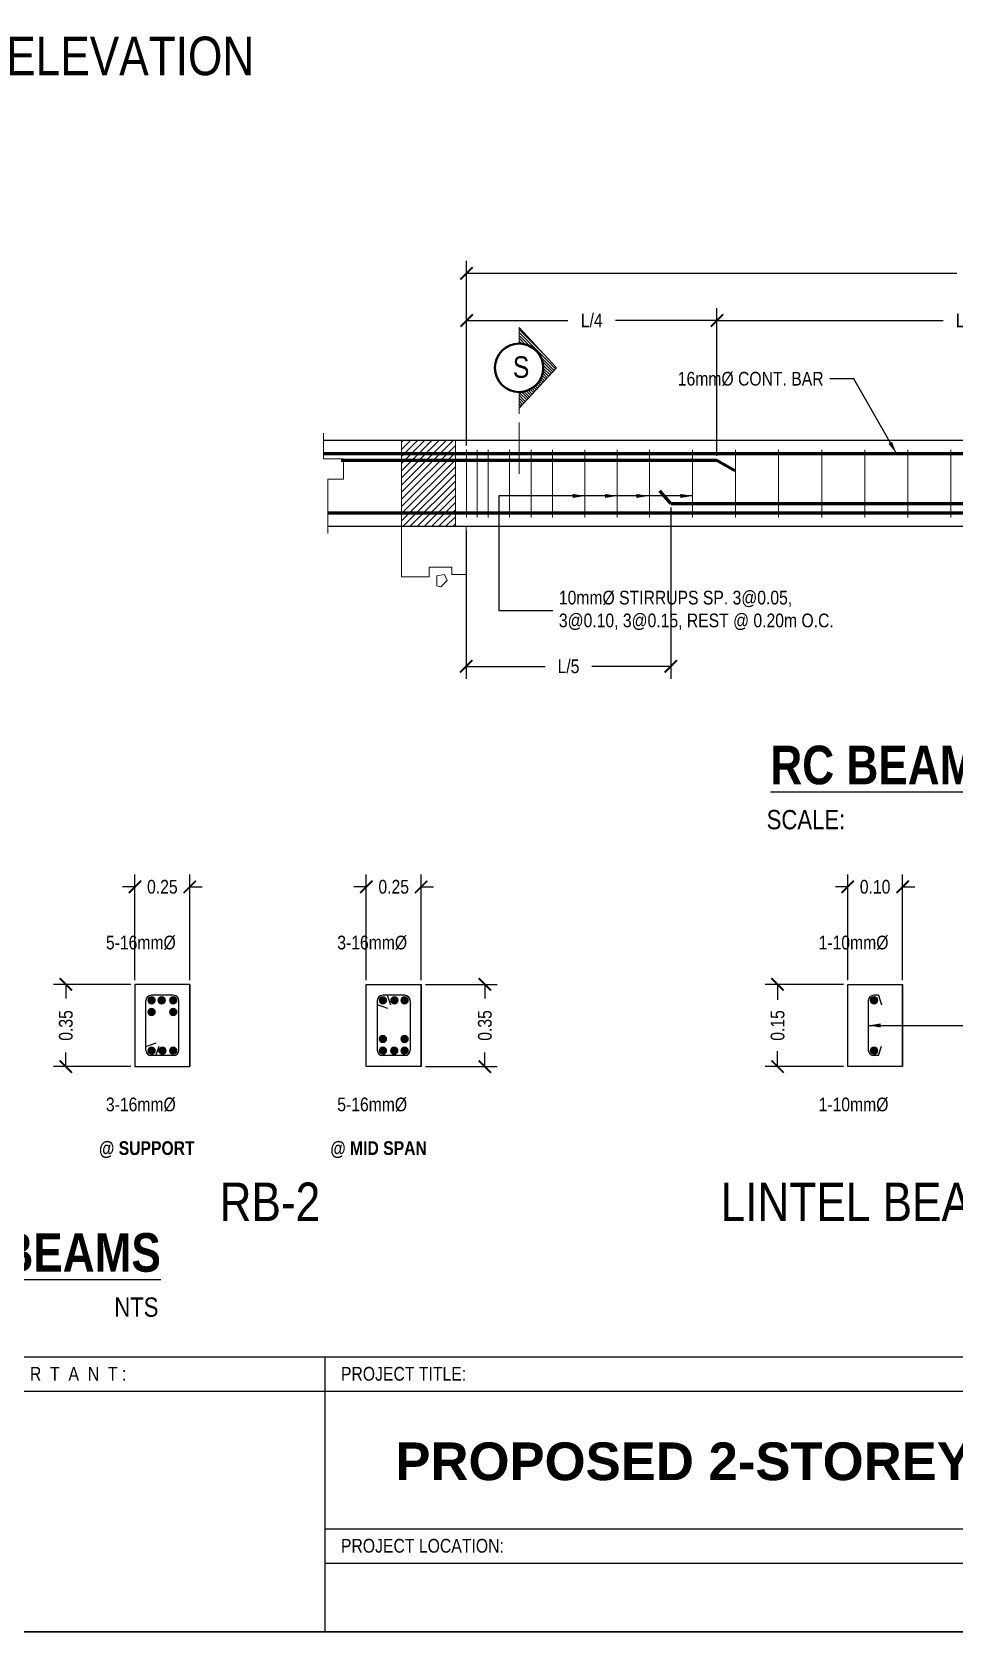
# Model space of a CAD drawing. Header units: inches. Extents: x 7263 to 14962, y 1317 to 2926.
# Drawn here: x 7363.5 to 7376.96, y 1421.63 to 1444.97 of the extents above; entities that cross this region are included whole.
import ezdxf

# ---------------------------------------------------------------- set-up
doc = ezdxf.new("R2010")
doc.units = ezdxf.units.IN
doc.header["$MEASUREMENT"] = 0
doc.linetypes.add('CENTER2', pattern=[1.125, 0.75, -0.125, 0.125, -0.125])
for name, color, linetype, lineweight in [('.13', 251, 'Continuous', 13), ('.15', 250, 'Continuous', 15), ('.18', 250, 'Continuous', 18), ('.25', 250, 'Continuous', 25), ('0.05', 250, 'Continuous', 5), ('0.13', 251, 'Continuous', 13), ('0.15', 251, 'Continuous', 15), ('0.25', 250, 'Continuous', 25), ('0.40', 250, 'Continuous', 40), ('Mtext', 251, 'Continuous', 15)]:
    doc.layers.add(name, color=color, linetype=linetype, lineweight=lineweight)
for name, color, linetype in [('Layer1', 1, 'Continuous'), ('Layer3', 3, 'Continuous'), ('Layer6', 6, 'Continuous'), ('text', 7, 'Continuous')]:
    doc.layers.add(name, color=color, linetype=linetype)
doc.styles.get("Standard").update_dxf_attribs({"font": ''})
doc.styles.get('Standard').set_extended_font_data('Tw Cen MT Condensed')
doc.dimstyles.get("Standard").update_dxf_attribs({"dimtxt": 0.2, "dimasz": 0.18, "dimexe": 0.18, "dimexo": 0.0625, "dimgap": 0.09, "dimtad": 0, "dimzin": 0, "dimdsep": 46, "dimtxsty": 'Standard', "dimblk": 'ARCHTICK', "dimcen": 0.09, "dimclrd": 8, "dimclre": 8, "dimclrt": 2, "dimadec": 0, "dimazin": 0, "dimtfac": 1, "dimtofl": 0, "dimtmove": 0, "dimatfit": 3, "dimfxl": 1, "dimtolj": 1, "dimtzin": 0, "dimarcsym": 0})

# ---------------------------------------------------------------- blocks, each defined once
blk = doc.blocks.new('_ArchTick')
at = {"color": 0, "linetype": 'ByBlock', "const_width": 0.15}
blk.add_lwpolyline([(-0.5, -0.5), (0.5, 0.5)], dxfattribs=at)
blk = doc.blocks.new('*D199')
at = {"layer": 'Defpoints', "color": 0, "transparency": 16777216}
for p in [(7384.426, 1441.448), (7369.834, 1438.873), (7384.426, 1438.873)]:
    blk.add_point(p, dxfattribs=at)
at = {"layer": 'Layer6', "color": 8, "lineweight": -2, "transparency": 16777216}
for p, q in [((7369.834, 1438.935), (7369.834, 1441.628)), ((7384.426, 1438.935), (7384.426, 1441.628)), ((7369.834, 1441.448), (7376.983, 1441.448)), ((7384.426, 1441.448), (7377.277, 1441.448))]:
    blk.add_line(p, q, dxfattribs=at)
at = {"layer": 'Layer6', "color": 8, "lineweight": -2, "transparency": 16777216, "xscale": 0.18, "yscale": 0.18, "zscale": 0.18, "rotation": 180}
blk.add_blockref('_ArchTick', (7369.834, 1441.448), dxfattribs=at)
at = {"layer": 'Layer6', "color": 8, "lineweight": -2, "transparency": 16777216, "xscale": 0.18, "yscale": 0.18, "zscale": 0.18}
blk.add_blockref('_ArchTick', (7384.426, 1441.448), dxfattribs=at)
at = {"layer": 'Layer6', "color": 2, "transparency": 16777216, "insert": (7377.13, 1441.448), "char_height": 0.2, "attachment_point": 5}
blk.add_mtext('\\A1;L', dxfattribs=at)
blk = doc.blocks.new('*D200')
at = {"layer": 'Defpoints', "color": 0, "transparency": 16777216}
for p in [(7373.486, 1440.758), (7369.834, 1438.873), (7373.486, 1438.72)]:
    blk.add_point(p, dxfattribs=at)
at = {"layer": 'Layer6', "color": 8, "lineweight": -2, "transparency": 16777216}
for p, q in [((7369.834, 1438.935), (7369.834, 1440.938)), ((7373.486, 1438.783), (7373.486, 1440.938)), ((7369.834, 1440.758), (7371.313, 1440.758)), ((7373.486, 1440.758), (7372.007, 1440.758))]:
    blk.add_line(p, q, dxfattribs=at)
at = {"layer": 'Layer6', "color": 8, "lineweight": -2, "transparency": 16777216, "xscale": 0.18, "yscale": 0.18, "zscale": 0.18, "rotation": 180}
blk.add_blockref('_ArchTick', (7369.834, 1440.758), dxfattribs=at)
at = {"layer": 'Layer6', "color": 8, "lineweight": -2, "transparency": 16777216, "xscale": 0.18, "yscale": 0.18, "zscale": 0.18}
blk.add_blockref('_ArchTick', (7373.486, 1440.758), dxfattribs=at)
at = {"layer": 'Layer6', "color": 2, "transparency": 16777216, "insert": (7371.66, 1440.758), "char_height": 0.2, "attachment_point": 5}
blk.add_mtext('\\A1;L/4', dxfattribs=at)
blk = doc.blocks.new('*D202')
at = {"layer": 'Defpoints', "color": 0, "transparency": 16777216}
for p in [(7373.486, 1440.758), (7373.486, 1438.72), (7380.774, 1438.72)]:
    blk.add_point(p, dxfattribs=at)
at = {"layer": 'Layer6', "color": 8, "lineweight": -2, "transparency": 16777216}
for p, q in [((7373.486, 1438.783), (7373.486, 1440.938)), ((7380.774, 1438.783), (7380.774, 1440.938)), ((7373.486, 1440.758), (7376.787, 1440.758)), ((7380.774, 1440.758), (7377.472, 1440.758))]:
    blk.add_line(p, q, dxfattribs=at)
at = {"layer": 'Layer6', "color": 8, "lineweight": -2, "transparency": 16777216, "xscale": 0.18, "yscale": 0.18, "zscale": 0.18, "rotation": 180}
blk.add_blockref('_ArchTick', (7373.486, 1440.758), dxfattribs=at)
at = {"layer": 'Layer6', "color": 8, "lineweight": -2, "transparency": 16777216, "xscale": 0.18, "yscale": 0.18, "zscale": 0.18}
blk.add_blockref('_ArchTick', (7380.774, 1440.758), dxfattribs=at)
at = {"layer": 'Layer6', "color": 2, "transparency": 16777216, "insert": (7377.13, 1440.758), "char_height": 0.2, "attachment_point": 5}
blk.add_mtext('\\A1;L/2', dxfattribs=at)
blk = doc.blocks.new('*D203')
at = {"layer": 'Defpoints', "color": 0, "transparency": 16777216}
for p in [(7372.814, 1438.09), (7369.828, 1437.757), (7372.814, 1435.712)]:
    blk.add_point(p, dxfattribs=at)
at = {"layer": 'Layer6', "color": 8, "lineweight": -2, "transparency": 16777216}
for p, q in [((7372.814, 1438.028), (7372.814, 1435.532)), ((7369.828, 1437.694), (7369.828, 1435.532)), ((7369.828, 1435.712), (7370.979, 1435.712)), ((7372.814, 1435.712), (7371.664, 1435.712))]:
    blk.add_line(p, q, dxfattribs=at)
at = {"layer": 'Layer6', "color": 8, "lineweight": -2, "transparency": 16777216, "xscale": 0.18, "yscale": 0.18, "zscale": 0.18, "rotation": 180}
blk.add_blockref('_ArchTick', (7369.828, 1435.712), dxfattribs=at)
at = {"layer": 'Layer6', "color": 8, "lineweight": -2, "transparency": 16777216, "xscale": 0.18, "yscale": 0.18, "zscale": 0.18}
blk.add_blockref('_ArchTick', (7372.814, 1435.712), dxfattribs=at)
at = {"layer": 'Layer6', "color": 2, "transparency": 16777216, "insert": (7371.321, 1435.712), "char_height": 0.2, "attachment_point": 5}
blk.add_mtext('\\A1;L/5', dxfattribs=at)
blk = doc.blocks.new('*D213')
at = {"layer": 'Defpoints', "color": 0, "transparency": 16777216}
for p in [(7365.798, 1432.496), (7364.998, 1431.074), (7365.798, 1431.074)]:
    blk.add_point(p, dxfattribs=at)
at = {"layer": 'Layer6', "color": 8, "lineweight": -2, "transparency": 16777216}
for p, q in [((7364.998, 1431.136), (7364.998, 1432.676)), ((7365.798, 1431.136), (7365.798, 1432.676)), ((7364.998, 1432.496), (7364.818, 1432.496)), ((7365.798, 1432.496), (7365.978, 1432.496))]:
    blk.add_line(p, q, dxfattribs=at)
at = {"layer": 'Layer6', "color": 8, "lineweight": -2, "transparency": 16777216, "xscale": 0.18, "yscale": 0.18, "zscale": 0.18}
blk.add_blockref('_ArchTick', (7364.998, 1432.496), dxfattribs=at)
at = {"layer": 'Layer6', "color": 8, "lineweight": -2, "transparency": 16777216, "xscale": 0.18, "yscale": 0.18, "zscale": 0.18, "rotation": 180}
blk.add_blockref('_ArchTick', (7365.798, 1432.496), dxfattribs=at)
at = {"layer": 'Layer6', "color": 2, "transparency": 16777216, "insert": (7365.398, 1432.496), "char_height": 0.2, "attachment_point": 5}
blk.add_mtext('\\A1;0.25', dxfattribs=at)
blk = doc.blocks.new('*D214')
at = {"layer": 'Defpoints', "color": 0, "transparency": 16777216}
for p in [(7364.998, 1431.074), (7363.991, 1429.874), (7364.998, 1429.874)]:
    blk.add_point(p, dxfattribs=at)
at = {"layer": 'Layer6', "color": 8, "lineweight": -2, "transparency": 16777216}
for p, q in [((7364.936, 1431.074), (7363.811, 1431.074)), ((7363.991, 1431.074), (7363.991, 1430.868)), ((7364.936, 1429.874), (7363.811, 1429.874)), ((7363.991, 1429.874), (7363.991, 1430.079))]:
    blk.add_line(p, q, dxfattribs=at)
at = {"layer": 'Layer6', "color": 8, "lineweight": -2, "transparency": 16777216, "xscale": 0.18, "yscale": 0.18, "zscale": 0.18}
for p, rotation in [((7363.991, 1431.074), 90), ((7363.991, 1429.874), 270)]:
    blk.add_blockref('_ArchTick', p, dxfattribs=dict(at, rotation=rotation))
at = {"layer": 'Layer6', "color": 2, "transparency": 16777216, "insert": (7363.991, 1430.474), "char_height": 0.2, "attachment_point": 5, "rotation": 90}
blk.add_mtext('\\A1;0.35', dxfattribs=at)
blk = doc.blocks.new('*D215')
at = {"layer": 'Defpoints', "color": 0, "transparency": 16777216}
for p in [(7369.172, 1431.074), (7369.172, 1429.874), (7370.102, 1429.874)]:
    blk.add_point(p, dxfattribs=at)
at = {"layer": 'Layer6', "color": 8, "lineweight": -2, "transparency": 16777216}
for p, q in [((7369.235, 1431.074), (7370.282, 1431.074)), ((7370.102, 1431.074), (7370.102, 1430.868)), ((7369.235, 1429.874), (7370.282, 1429.874)), ((7370.102, 1429.874), (7370.102, 1430.079))]:
    blk.add_line(p, q, dxfattribs=at)
at = {"layer": 'Layer6', "color": 8, "lineweight": -2, "transparency": 16777216, "xscale": 0.18, "yscale": 0.18, "zscale": 0.18}
for p, rotation in [((7370.102, 1431.074), 90), ((7370.102, 1429.874), 270)]:
    blk.add_blockref('_ArchTick', p, dxfattribs=dict(at, rotation=rotation))
at = {"layer": 'Layer6', "color": 2, "transparency": 16777216, "insert": (7370.102, 1430.474), "char_height": 0.2, "attachment_point": 5, "rotation": 90}
blk.add_mtext('\\A1;0.35', dxfattribs=at)
blk = doc.blocks.new('*D216')
at = {"layer": 'Defpoints', "color": 0, "transparency": 16777216}
for p in [(7369.172, 1432.496), (7368.372, 1431.074), (7369.172, 1431.074)]:
    blk.add_point(p, dxfattribs=at)
at = {"layer": 'Layer6', "color": 8, "lineweight": -2, "transparency": 16777216}
for p, q in [((7368.372, 1431.136), (7368.372, 1432.676)), ((7369.172, 1431.136), (7369.172, 1432.676)), ((7368.372, 1432.496), (7368.192, 1432.496)), ((7369.172, 1432.496), (7369.352, 1432.496))]:
    blk.add_line(p, q, dxfattribs=at)
at = {"layer": 'Layer6', "color": 8, "lineweight": -2, "transparency": 16777216, "xscale": 0.18, "yscale": 0.18, "zscale": 0.18}
blk.add_blockref('_ArchTick', (7368.372, 1432.496), dxfattribs=at)
at = {"layer": 'Layer6', "color": 8, "lineweight": -2, "transparency": 16777216, "xscale": 0.18, "yscale": 0.18, "zscale": 0.18, "rotation": 180}
blk.add_blockref('_ArchTick', (7369.172, 1432.496), dxfattribs=at)
at = {"layer": 'Layer6', "color": 2, "transparency": 16777216, "insert": (7368.772, 1432.496), "char_height": 0.2, "attachment_point": 5}
blk.add_mtext('\\A1;0.25', dxfattribs=at)
blk = doc.blocks.new('*D230')
at = {"layer": 'Defpoints', "color": 0, "transparency": 16777216}
for p in [(7376.193, 1432.496), (7375.393, 1431.074), (7376.193, 1431.074)]:
    blk.add_point(p, dxfattribs=at)
at = {"layer": 'Layer6', "color": 8, "lineweight": -2, "transparency": 16777216}
for p, q in [((7375.393, 1431.136), (7375.393, 1432.676)), ((7376.193, 1431.136), (7376.193, 1432.676)), ((7375.393, 1432.496), (7375.213, 1432.496)), ((7376.193, 1432.496), (7376.373, 1432.496))]:
    blk.add_line(p, q, dxfattribs=at)
at = {"layer": 'Layer6', "color": 8, "lineweight": -2, "transparency": 16777216, "xscale": 0.18, "yscale": 0.18, "zscale": 0.18}
blk.add_blockref('_ArchTick', (7375.393, 1432.496), dxfattribs=at)
at = {"layer": 'Layer6', "color": 8, "lineweight": -2, "transparency": 16777216, "xscale": 0.18, "yscale": 0.18, "zscale": 0.18, "rotation": 180}
blk.add_blockref('_ArchTick', (7376.193, 1432.496), dxfattribs=at)
at = {"layer": 'Layer6', "color": 2, "transparency": 16777216, "insert": (7375.793, 1432.496), "char_height": 0.2, "attachment_point": 5}
blk.add_mtext('\\A1;0.10', dxfattribs=at)
blk = doc.blocks.new('*D231')
at = {"layer": 'Defpoints', "color": 0, "transparency": 16777216}
for p in [(7375.393, 1431.074), (7374.371, 1429.874), (7375.393, 1429.874)]:
    blk.add_point(p, dxfattribs=at)
at = {"layer": 'Layer6', "color": 8, "lineweight": -2, "transparency": 16777216}
for p, q in [((7375.33, 1431.074), (7374.191, 1431.074)), ((7374.371, 1431.074), (7374.371, 1430.849)), ((7375.33, 1429.874), (7374.191, 1429.874)), ((7374.371, 1429.874), (7374.371, 1430.098))]:
    blk.add_line(p, q, dxfattribs=at)
at = {"layer": 'Layer6', "color": 8, "lineweight": -2, "transparency": 16777216, "xscale": 0.18, "yscale": 0.18, "zscale": 0.18}
for p, rotation in [((7374.371, 1431.074), 90), ((7374.371, 1429.874), 270)]:
    blk.add_blockref('_ArchTick', p, dxfattribs=dict(at, rotation=rotation))
at = {"layer": 'Layer6', "color": 2, "transparency": 16777216, "insert": (7374.371, 1430.474), "char_height": 0.2, "attachment_point": 5, "rotation": 90}
blk.add_mtext('\\A1;0.15', dxfattribs=at)

msp = doc.modelspace()

# ---------------------------------------------------------------- hatches: boundary and pattern name
at = {"layer": '.13'}
h = msp.add_hatch(dxfattribs=at)
h.set_pattern_fill('ANSI31', color=0, scale=0.235446, angle=-90, style=0)
h.set_pattern_definition([(315, (8789.689007, 1654.50785), (0.02081066516, 0.02081066516), [])])
edge = h.paths.add_edge_path()
edge.add_line((7370.601, 1439.715), (7370.601, 1439.479))
edge.add_line((7370.601, 1439.479), (7371.146, 1440.068))
edge.add_line((7371.146, 1440.068), (7370.601, 1440.656))
edge.add_line((7370.601, 1440.656), (7370.601, 1440.421))
edge.add_arc((7370.601, 1440.068), 0.353, -90, 90, ccw=False)
at = {"layer": '0.05'}
h = msp.add_hatch(dxfattribs=at)
h.set_pattern_fill('ANSI31', color=0, scale=0.1, style=0)
h.set_pattern_definition([(45, (7343.617085, 3152.97491), (-0.008838834765, 0.008838834765), [])])
h.paths.add_polyline_path([(7365.284, 1430.841, 1), (7365.197, 1430.841, 1)])
h = msp.add_hatch(dxfattribs=at)
h.set_pattern_fill('ANSI31', color=0, scale=0.1, style=0)
h.set_pattern_definition([(45, (7343.76369, 3152.97491), (-0.008838834765, 0.008838834765), [])])
h.paths.add_polyline_path([(7365.43, 1430.841, 1), (7365.344, 1430.841, 1)])
h = msp.add_hatch(dxfattribs=at)
h.set_pattern_fill('ANSI31', color=0, scale=0.1, style=0)
h.set_pattern_definition([(45, (7343.697085, 3152.97491), (-0.008838834765, 0.008838834765), [])])
h.paths.add_polyline_path([(7365.513, 1430.841, -1), (7365.599, 1430.841, -1)])
h = msp.add_hatch(dxfattribs=at)
h.set_pattern_fill('ANSI31', color=0, scale=0.1, style=0)
h.set_pattern_definition([(45, (7346.991114, 3153.37491), (-0.008838834765, 0.008838834765), [])])
h.paths.add_polyline_path([(7368.658, 1430.841, 1), (7368.571, 1430.841, 1)])
h = msp.add_hatch(dxfattribs=at)
h.set_pattern_fill('ANSI31', color=0, scale=0.1, style=0)
h.set_pattern_definition([(45, (7346.923683, 3153.37491), (-0.008838834765, 0.008838834765), [])])
h.paths.add_polyline_path([(7368.739, 1430.841, -1), (7368.826, 1430.841, -1)])
h = msp.add_hatch(dxfattribs=at)
h.set_pattern_fill('ANSI31', color=0, scale=0.1, style=0)
h.set_pattern_definition([(45, (7347.071114, 3153.37491), (-0.008838834765, 0.008838834765), [])])
h.paths.add_polyline_path([(7368.887, 1430.841, -1), (7368.973, 1430.841, -1)])
h = msp.add_hatch(dxfattribs=at)
h.set_pattern_fill('ANSI31', color=0, scale=0.1, style=0)
h.set_pattern_definition([(45, (7354.153316, 3153.37491), (-0.008838834765, 0.008838834765), [])])
h.paths.add_polyline_path([(7375.82, 1430.841, 1), (7375.733, 1430.841, 1)])
h = msp.add_hatch(dxfattribs=at)
h.set_pattern_fill('ANSI31', color=0, scale=0.1, style=0)
h.set_pattern_definition([(45, (7343.617085, 3152.803822), (-0.008838834765, 0.008838834765), [])])
h.paths.add_polyline_path([(7365.284, 1430.67, 1), (7365.197, 1430.67, 1)])
h = msp.add_hatch(dxfattribs=at)
h.set_pattern_fill('ANSI31', color=0, scale=0.1, style=0)
h.set_pattern_definition([(45, (7343.697085, 3152.803822), (-0.008838834765, 0.008838834765), [])])
h.paths.add_polyline_path([(7365.513, 1430.67, -1), (7365.599, 1430.67, -1)])
h = msp.add_hatch(dxfattribs=at)
h.set_pattern_fill('ANSI31', color=0, scale=0.1, style=0)
h.set_pattern_definition([(45, (7343.617085, 3153.37491), (-0.008838834765, 0.008838834765), [])])
h.paths.add_polyline_path([(7365.284, 1430.106, -1), (7365.197, 1430.106, -1)])
h = msp.add_hatch(dxfattribs=at)
h.set_pattern_fill('ANSI31', color=0, scale=0.1, style=0)
h.set_pattern_definition([(45, (7343.539786, 3153.37491), (-0.008838834765, 0.008838834765), [])])
h.paths.add_polyline_path([(7365.355, 1430.106, 1), (7365.442, 1430.106, 1)])
h = msp.add_hatch(dxfattribs=at)
h.set_pattern_fill('ANSI31', color=0, scale=0.1, style=0)
h.set_pattern_definition([(45, (7343.697085, 3153.37491), (-0.008838834765, 0.008838834765), [])])
h.paths.add_polyline_path([(7365.513, 1430.106, 1), (7365.599, 1430.106, 1)])
h = msp.add_hatch(dxfattribs=at)
h.set_pattern_fill('ANSI31', color=0, scale=0.1, style=0)
h.set_pattern_definition([(45, (7346.991114, 3152.703822), (-0.008838834765, 0.008838834765), [])])
h.paths.add_polyline_path([(7368.658, 1430.277, -1), (7368.571, 1430.277, -1)])
h = msp.add_hatch(dxfattribs=at)
h.set_pattern_fill('ANSI31', color=0, scale=0.1, style=0)
h.set_pattern_definition([(45, (7346.991114, 3152.97491), (-0.008838834765, 0.008838834765), [])])
h.paths.add_polyline_path([(7368.658, 1430.106, -1), (7368.571, 1430.106, -1)])
h = msp.add_hatch(dxfattribs=at)
h.set_pattern_fill('ANSI31', color=0, scale=0.1, style=0)
h.set_pattern_definition([(45, (7346.920516, 3152.97491), (-0.008838834765, 0.008838834765), [])])
h.paths.add_polyline_path([(7368.736, 1430.106, 1), (7368.823, 1430.106, 1)])
h = msp.add_hatch(dxfattribs=at)
h.set_pattern_fill('ANSI31', color=0, scale=0.1, style=0)
h.set_pattern_definition([(45, (7347.071114, 3152.703822), (-0.008838834765, 0.008838834765), [])])
h.paths.add_polyline_path([(7368.887, 1430.277, 1), (7368.973, 1430.277, 1)])
h = msp.add_hatch(dxfattribs=at)
h.set_pattern_fill('ANSI31', color=0, scale=0.1, style=0)
h.set_pattern_definition([(45, (7347.071114, 3152.97491), (-0.008838834765, 0.008838834765), [])])
h.paths.add_polyline_path([(7368.887, 1430.106, 1), (7368.973, 1430.106, 1)])
h = msp.add_hatch(dxfattribs=at)
h.set_pattern_fill('ANSI31', color=0, scale=0.1, style=0)
h.set_pattern_definition([(45, (7354.153316, 3152.97491), (-0.008838834765, 0.008838834765), [])])
h.paths.add_polyline_path([(7375.82, 1430.106, -1), (7375.733, 1430.106, -1)])
at = {"layer": '0.13', "ltscale": 0.5}
h = msp.add_hatch(dxfattribs=at)
h.set_pattern_fill('ANSI31', color=0, scale=0.588614, style=0)
h.set_pattern_definition([(45, (7106.89103, 2271.62788), (-0.052026663, 0.052026663), [])])
h.paths.add_polyline_path([(7369.671, 1438.877), (7368.886, 1438.877), (7368.886, 1437.95), (7369.671, 1437.95)])
h.paths.add_polyline_path([(7369.671, 1438.975), (7368.886, 1438.975), (7368.886, 1438.877), (7369.671, 1438.877)])
h.paths.add_polyline_path([(7369.671, 1439.012), (7368.886, 1439.012), (7368.886, 1438.975), (7369.671, 1438.975)])
h.paths.add_polyline_path([(7369.671, 1437.95), (7368.886, 1437.95), (7368.886, 1437.757), (7369.671, 1437.757)])

# ---------------------------------------------------------------- linework, layer by layer
at = {"layer": '.13', "color": 0}
msp.add_lwpolyline([(7369.403, 1436.889), (7369.399, 1437.035), (7369.514, 1437.052), (7369.551, 1436.963), (7369.459, 1436.872), (7369.403, 1436.889)], dxfattribs=at)
at = {"layer": '.15', "color": 0}
msp.add_line((7370.601, 1439.479), (7370.601, 1439.715), dxfattribs=at)
at = {"layer": '.15', "color": 0, "linetype": 'CENTER2'}
msp.add_line((7370.601, 1438.522), (7370.601, 1439.479), dxfattribs=at)
at = {"layer": '.18', "color": 0}
for p, q in [((7370.601, 1440.421), (7370.601, 1440.656)), ((7370.601, 1439.715), (7370.601, 1439.479))]:
    msp.add_line(p, q, dxfattribs=at)
at = {"layer": '.25', "color": 0}
for q in [(7370.601, 1440.656), (7370.601, 1439.479)]:
    msp.add_line((7371.146, 1440.068), q, dxfattribs=at)
at = {"layer": '.25', "color": 0, "ltscale": 0.5}
for p, q in [((7367.748, 1439.012), (7386.584, 1439.012)), ((7367.809, 1437.757), (7386.645, 1437.757)), ((7369.279, 1437.757), (7384.975, 1437.757))]:
    msp.add_line(p, q, dxfattribs=at)
at = {"layer": '.25', "color": 0, "lineweight": 30}
for centre in [(7365.24, 1430.841), (7365.387, 1430.841), (7365.556, 1430.841), (7368.614, 1430.841), (7368.783, 1430.841), (7368.93, 1430.841), (7375.777, 1430.841), (7365.24, 1430.67), (7365.556, 1430.67), (7365.24, 1430.106), (7365.399, 1430.106), (7365.556, 1430.106), (7368.614, 1430.277), (7368.614, 1430.106), (7368.779, 1430.106), (7368.93, 1430.277), (7368.93, 1430.106), (7375.777, 1430.106)]:
    msp.add_circle(centre, 0.05, dxfattribs=at)
at = {"layer": '0.15', "color": 0, "ltscale": 0.5}
for p, q in [((7367.748, 1439.113), (7367.748, 1438.742)), ((7367.748, 1438.742), (7368.039, 1438.742)), ((7368.039, 1438.742), (7368.039, 1438.442)), ((7368.039, 1438.442), (7367.809, 1438.442)), ((7367.809, 1438.442), (7367.809, 1437.653)), ((7369.29, 1437.018), (7369.29, 1437.16)), ((7369.29, 1437.16), (7369.622, 1437.16)), ((7369.622, 1437.16), (7369.622, 1437.053)), ((7368.886, 1437.018), (7369.29, 1437.018)), ((7369.622, 1437.053), (7369.828, 1437.053))]:
    msp.add_line(p, q, dxfattribs=at)
msp.add_lwpolyline([(7368.886, 1439.012), (7369.671, 1439.012), (7369.671, 1437.757), (7368.886, 1437.757)], close=True, dxfattribs=at)
at = {"layer": '0.25', "color": 0}
for p, q in [((7365.798, 1431.074), (7365.798, 1429.874)), ((7369.172, 1429.874), (7369.172, 1431.074)), ((7376.193, 1429.874), (7376.193, 1431.074)), ((7365.158, 1430.114), (7365.158, 1430.834)), ((7365.558, 1430.914), (7365.238, 1430.914)), ((7365.638, 1430.114), (7365.638, 1430.834)), ((7368.532, 1430.834), (7368.532, 1430.114)), ((7368.932, 1430.914), (7368.612, 1430.914)), ((7368.677, 1430.914), (7368.726, 1430.776)), ((7369.012, 1430.834), (7369.012, 1430.114)), ((7375.694, 1430.834), (7375.694, 1430.114)), ((7375.84, 1430.914), (7375.774, 1430.914)), ((7375.84, 1430.914), (7375.888, 1430.776)), ((7368.532, 1430.78), (7368.68, 1430.728)), ((7365.158, 1430.167), (7365.306, 1430.219)), ((7365.303, 1430.034), (7365.352, 1430.172)), ((7375.84, 1430.034), (7375.888, 1430.172)), ((7365.558, 1430.034), (7365.238, 1430.034)), ((7368.932, 1430.034), (7368.612, 1430.034)), ((7375.84, 1430.034), (7375.774, 1430.034))]:
    msp.add_line(p, q, dxfattribs=at)
for points in [[(7364.998, 1429.874), (7365.798, 1429.874), (7365.798, 1431.074), (7364.998, 1431.074)], [(7368.372, 1431.074), (7369.172, 1431.074), (7369.172, 1429.874), (7368.372, 1429.874)], [(7375.393, 1431.074), (7376.193, 1431.074), (7376.193, 1429.874), (7375.393, 1429.874)]]:
    msp.add_lwpolyline(points, close=True, dxfattribs=at)
for centre, start, end in [((7365.238, 1430.834), 90, 180), ((7365.558, 1430.834), 0, 90), ((7368.612, 1430.834), 90, 180), ((7368.932, 1430.834), 0, 90), ((7375.774, 1430.834), 90, 180), ((7365.238, 1430.114), 180, 270), ((7365.558, 1430.114), 270, 0), ((7368.612, 1430.114), 180, 270), ((7368.932, 1430.114), 270, 0), ((7375.774, 1430.114), 180, 270)]:
    msp.add_arc(centre, 0.08, start, end, dxfattribs=at)
at = {"layer": '0.40', "color": 0}
msp.add_circle((7370.601, 1440.068), 0.353, dxfattribs=at)
at = {"layer": 'Layer1', "color": 0, "linetype": 'ByBlock', "lineweight": 18, "ltscale": 0.5}
for p, q in [((7369.671, 1439.012), (7368.886, 1439.012)), ((7369.834, 1437.885), (7369.834, 1438.873)), ((7369.991, 1437.885), (7369.991, 1438.873)), ((7370.148, 1437.885), (7370.148, 1438.873)), ((7370.462, 1437.885), (7370.462, 1438.873)), ((7370.776, 1437.885), (7370.776, 1438.873)), ((7371.09, 1437.885), (7371.09, 1438.873)), ((7371.561, 1437.885), (7371.561, 1438.873)), ((7372.032, 1437.885), (7372.032, 1438.873)), ((7372.503, 1437.885), (7372.503, 1438.873)), ((7373.13, 1437.885), (7373.13, 1438.873)), ((7373.758, 1437.885), (7373.758, 1438.873)), ((7374.386, 1437.885), (7374.386, 1438.873)), ((7375.014, 1437.885), (7375.014, 1438.873)), ((7375.642, 1437.885), (7375.642, 1438.873)), ((7376.27, 1437.885), (7376.27, 1438.873)), ((7376.898, 1437.885), (7376.898, 1438.873)), ((7368.886, 1437.757), (7369.671, 1437.757)), ((7368.886, 1437.757), (7368.886, 1437.018)), ((7369.828, 1437.757), (7369.828, 1437.053))]:
    msp.add_line(p, q, dxfattribs=at)
at = {"layer": 'Layer1', "color": 0, "linetype": 'ByBlock', "lineweight": 60, "ltscale": 0.5}
for p, q in [((7367.748, 1438.818), (7386.584, 1438.818)), ((7368.008, 1438.72), (7373.486, 1438.72)), ((7373.486, 1438.72), (7373.749, 1438.571)), ((7372.814, 1438.09), (7372.655, 1438.272)), ((7372.814, 1438.09), (7381.496, 1438.09)), ((7367.809, 1437.95), (7386.645, 1437.95))]:
    msp.add_line(p, q, dxfattribs=at)
at = {"layer": 'Layer3'}
for p, q in [((7367.767, 1425.642), (7367.767, 1421.626)), ((7343.212, 1425.14), (7413.187, 1425.14)), ((7367.767, 1423.132), (7395.302, 1423.132)), ((7367.767, 1422.63), (7395.302, 1422.63))]:
    msp.add_line(p, q, dxfattribs=at)
at = {"layer": 'Layer6'}
for p, q in [((7343.212, 1425.642), (7413.187, 1425.642)), ((7343.212, 1421.626), (7413.187, 1421.626))]:
    msp.add_line(p, q, dxfattribs=at)
msp.add_lwpolyline([(7413.187, 1421.626), (7343.212, 1421.626), (7343.212, 1467.606), (7413.187, 1467.606)], close=True, dxfattribs=at)

# ---------------------------------------------------------------- texts
at = {"layer": 'Layer3', "char_height": 0.5625, "attachment_point": 1}
for s, heights, insert in [('\\pi6.82146;{\\fArial Narrow|b0|i0|c0|p34;ELEVATION}', [0], (7356.3, 1444.899)), ('\\pi5.6462;{\\fArial Narrow|b1|i0|c0|p34;\\LRC BEAM DETAILS\\P\\pi5.59258;\\fArial Narrow|b0|i0|c0|p34;\\H0.5x;\\lSCALE:                                               NTS}', [0], (7368.619, 1434.555)), ('\\pi7.88545;{\\fArial Narrow|b0|i0|c0|p34;RB-2}', [0.565], (7358.347, 1428.182)), ('\\pi6.52985;{\\fArial Narrow|b0|i0|c0|p34;LINTEL BEAM}', [0.565], (7367.009, 1428.182)), ('\\pi5.04341;{\\fArial Narrow|b1|i0|c0|p34;\\LSCHEDULE OF BEAMS\\P\\pi5.05502;\\fArial Narrow|b0|i0|c0|p34;\\H0.5x;\\lSCALE:                                                           NTS}', [0], (7353.211, 1427.444))]:
    msp.add_mtext_dynamic_manual_height_columns(s, width=17.1549, gutter_width=1, heights=heights, dxfattribs=dict(at, insert=insert))
at = {"layer": 'Layer6', "color": 2, "char_height": 0.2}
for s, insert, attachment_point in [('16mm%%C CONT. BAR', (7375.041, 1439.905), 6), ('10mm%%C STIRRUPS SP. 3@0.05,\\P3@0.10, 3@0.15, REST @ 0.20m O.C.', (7371.181, 1436.529), 4), ('5-16mm%%C', (7364.575, 1431.68), 4), ('3-16mm%%C', (7367.949, 1431.68), 4), ('1-10mm%%C', (7374.969, 1431.68), 4), ('3-16mm%%C', (7364.575, 1429.318), 4), ('5-16mm%%C', (7367.949, 1429.318), 4), ('1-10mm%%C', (7374.969, 1429.318), 4), ('{\\fTw Cen MT Condensed|b1|i0|c0|p34;@ SUPPORT}', (7364.474, 1428.662), 4), ('{\\fTw Cen MT Condensed|b1|i0|c0|p34;@ MID SPAN}', (7367.848, 1428.662), 4)]:
    msp.add_mtext(s, dxfattribs=dict(at, insert=insert, attachment_point=attachment_point))
at = {"layer": 'Mtext', "color": 0, "insert": (7370.75, 1440.236), "char_height": 0.314, "attachment_point": 3}
msp.add_mtext_dynamic_manual_height_columns('S', width=0.33237, gutter_width=0.785, heights=[0], dxfattribs=at)
at = {"layer": 'text', "lineweight": 30, "insert": (7362.367, 1425.493), "char_height": 0.20079, "attachment_point": 1}
msp.add_mtext('I  M  P  O  R  T  A  N  T :', dxfattribs=at)
at = {"layer": 'text', "char_height": 0.20079, "attachment_point": 1}
for s, insert in [('PROJECT TITLE:', (7368.002, 1425.493)), ('PROJECT LOCATION:', (7368.002, 1422.984))]:
    msp.add_mtext(s, dxfattribs=dict(at, insert=insert))
at = {"layer": 'text', "lineweight": 30, "insert": (7368.273, 1424.391), "char_height": 0.55, "width": 14.71324, "attachment_point": 1}
msp.add_mtext('\\pi0.5227;{\\fArial|b1|i0|c0|p34;PROPOSED 2-STOREY RESIDENTIAL}', dxfattribs=at)

# ---------------------------------------------------------------- dimensions: what is measured, and where the dimension line sits
at = {"layer": 'Layer6'}
for base, p1, p2, text, picture, middle in [((7384.426, 1441.448), (7369.834, 1438.873), (7384.426, 1438.873), 'L', '*D199', (7377.13, 1441.448)), ((7373.486, 1440.758), (7369.834, 1438.873), (7373.486, 1438.72), 'L/4', '*D200', (7371.66, 1440.758)), ((7373.486, 1440.758), (7380.774, 1438.72), (7373.486, 1438.72), 'L/2', '*D202', (7377.13, 1440.758)), ((7372.814, 1435.712), (7369.828, 1437.757), (7372.814, 1438.09), 'L/5', '*D203', (7371.321, 1435.712)), ((7365.798, 1432.496), (7364.998, 1431.074), (7365.798, 1431.074), '0.25', '*D213', (7365.398, 1432.496)), ((7369.172, 1432.496), (7368.372, 1431.074), (7369.172, 1431.074), '0.25', '*D216', (7368.772, 1432.496)), ((7376.193, 1432.496), (7375.393, 1431.074), (7376.193, 1431.074), '0.10', '*D230', (7375.793, 1432.496))]:
    dim = msp.add_linear_dim(base=base, p1=p1, p2=p2, text=text, dimstyle='Standard', override={"dimpost": 'M'}, dxfattribs=at)
    dim.commit()
    dim.dimension.update_dxf_attribs({"geometry": picture, "text_midpoint": middle})
for base, p1, p2, text, picture, middle in [((7363.991, 1429.874), (7364.998, 1431.074), (7364.998, 1429.874), '0.35', '*D214', (7363.991, 1430.474)), ((7370.102, 1429.874), (7369.172, 1431.074), (7369.172, 1429.874), '0.35', '*D215', (7370.102, 1430.474)), ((7374.371, 1429.874), (7375.393, 1431.074), (7375.393, 1429.874), '0.15', '*D231', (7374.371, 1430.474))]:
    dim = msp.add_linear_dim(base=base, p1=p1, p2=p2, angle=90, text=text, dimstyle='Standard', override={"dimpost": 'M'}, dxfattribs=at)
    dim.commit()
    dim.dimension.update_dxf_attribs({"geometry": picture, "text_midpoint": middle})

# ---------------------------------------------------------------- leaders
at = {"layer": 'Layer6', "annotation_type": 0, "has_hookline": 1}
for points, hookline_direction, text_width in [([(7376.104, 1438.818), (7375.481, 1439.905), (7375.131, 1439.905)], 1, 2.886), ([(7373.13, 1438.199), (7370.305, 1438.199), (7370.305, 1436.529), (7371.091, 1436.529)], 0, 5.638), ([(7372.49, 1438.199), (7370.305, 1438.199), (7370.305, 1436.529), (7371.091, 1436.529)], 0, 0.181), ([(7372.032, 1438.199), (7370.305, 1438.199), (7370.305, 1436.529), (7371.091, 1436.529)], 0, 0.181), ([(7371.561, 1438.199), (7370.305, 1438.199), (7370.305, 1436.529), (7371.091, 1436.529)], 0, 0.181), ([(7375.694, 1430.474), (7377.472, 1430.474)], 0, 2.676)]:
    msp.add_leader(points, dimstyle='Standard', dxfattribs=dict(at, hookline_direction=hookline_direction, text_width=text_width))

doc.saveas('drawing.dxf')
